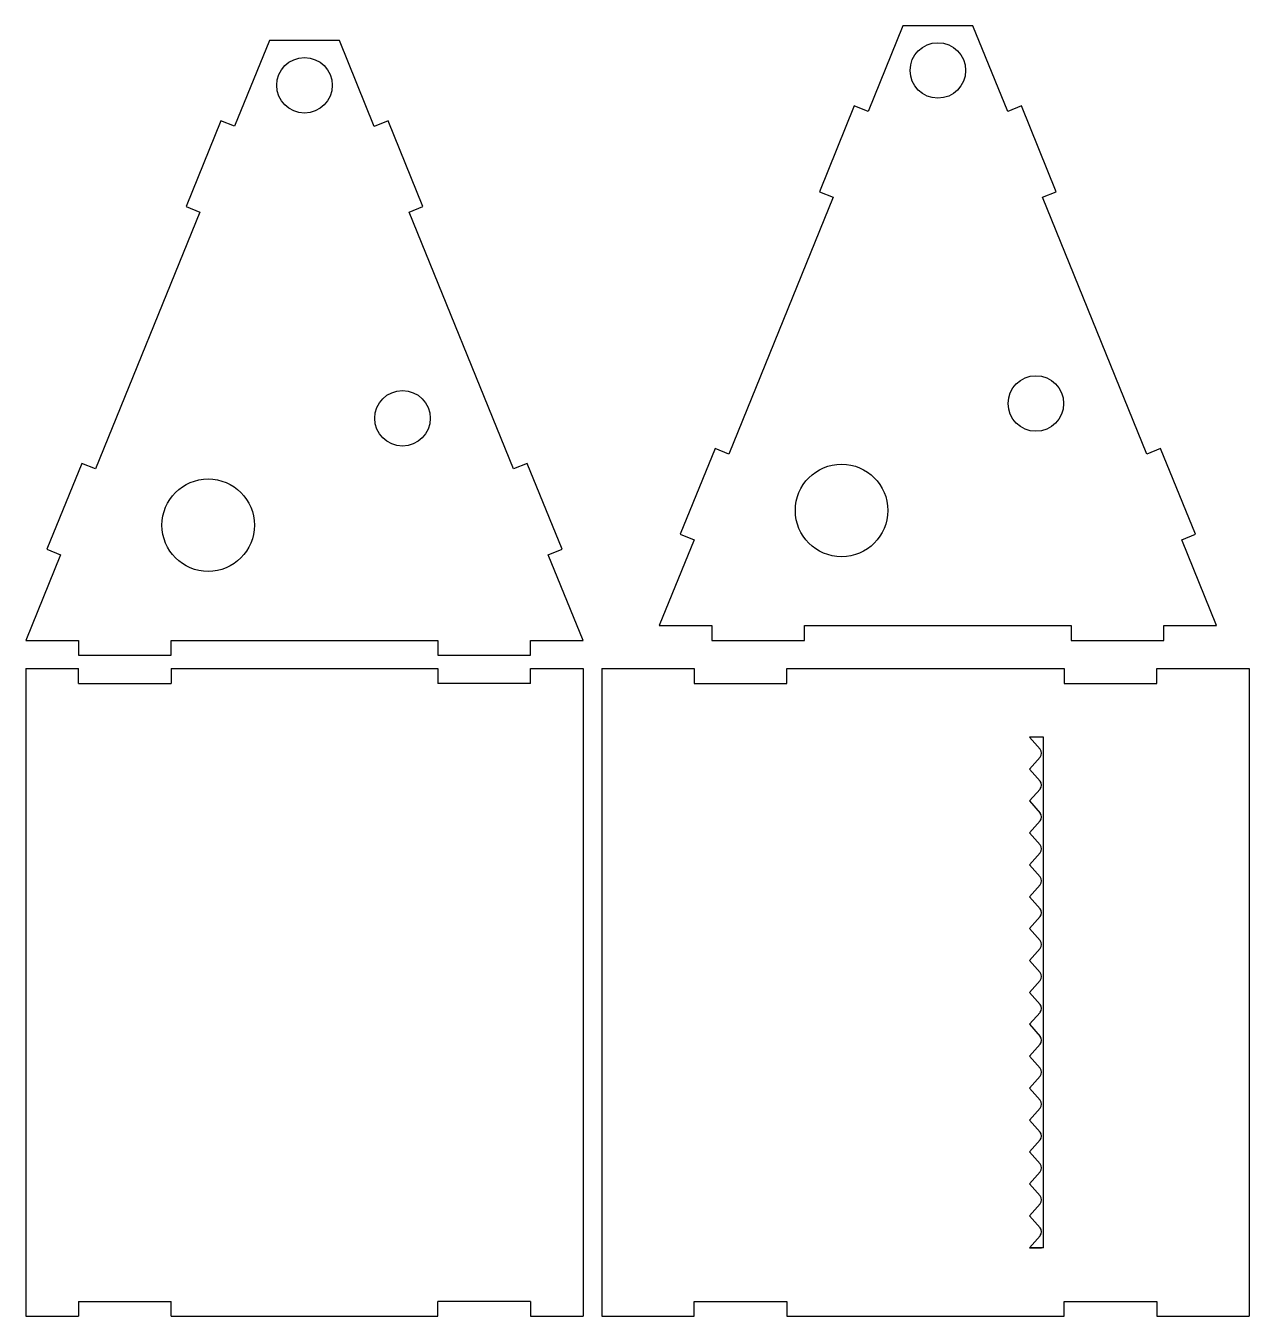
# Model space of a CAD drawing. Header units: millimetres. Extents: x 1056 to 2486, y 2069 to 3438.
# Drawn here: x 2155.8 to 2486.3, y 2069.4 to 2418.1 of the extents above.
import ezdxf

# ---------------------------------------------------------------- set-up
doc = ezdxf.new("R2010")
doc.units = ezdxf.units.MM

msp = doc.modelspace()

# ---------------------------------------------------------------- linework, layer by layer
for p, q in [((2421.08, 2394.89), (2421.08, 2394.89)), ((2249.93, 2390.89), (2249.93, 2390.89)), ((2155.77, 2244.37), (2155.77, 2069.37)), ((2155.77, 2244.37), (2170.01, 2244.37)), ((2170.01, 2240.37), (2170.01, 2244.37)), ((2195.01, 2244.37), (2195.01, 2240.37)), ((2195.01, 2244.37), (2267.13, 2244.37)), ((2267.13, 2244.37), (2267.13, 2240.37)), ((2292.13, 2240.37), (2292.13, 2244.37)), ((2292.13, 2244.37), (2306.36, 2244.37)), ((2306.36, 2244.37), (2306.36, 2069.37)), ((2311.4, 2244.37), (2336.4, 2244.37)), ((2311.4, 2244.37), (2311.4, 2069.37)), ((2311.4, 2244.37), (2311.4, 2156.87)), ((2336.4, 2244.37), (2336.4, 2240.37)), ((2361.4, 2240.37), (2361.4, 2244.37)), ((2361.4, 2244.37), (2436.33, 2244.37)), ((2436.33, 2244.37), (2436.33, 2240.37)), ((2461.33, 2240.37), (2461.33, 2244.37)), ((2461.33, 2244.37), (2486.33, 2244.37)), ((2486.33, 2244.37), (2486.33, 2069.37)), ((2170.01, 2240.37), (2195.01, 2240.37)), ((2292.13, 2240.37), (2267.13, 2240.37)), ((2336.4, 2240.37), (2361.4, 2240.37)), ((2436.33, 2240.37), (2461.33, 2240.37)), ((2430.74, 2225.83), (2426.97, 2225.83)), ((2426.97, 2225.83), (2429.81, 2222.58)), ((2430.74, 2087.89), (2430.74, 2225.83)), ((2426.97, 2217.21), (2429.81, 2220.45)), ((2426.97, 2217.21), (2429.81, 2213.96)), ((2426.97, 2208.59), (2429.81, 2211.83)), ((2426.97, 2208.59), (2429.81, 2205.34)), ((2426.97, 2199.96), (2429.81, 2203.21)), ((2426.97, 2199.96), (2429.81, 2196.72)), ((2426.97, 2191.34), (2429.81, 2194.59)), ((2426.97, 2191.34), (2429.81, 2188.1)), ((2426.97, 2182.72), (2429.81, 2185.97)), ((2426.97, 2182.72), (2429.81, 2179.48)), ((2426.97, 2174.1), (2429.81, 2177.34)), ((2426.97, 2174.1), (2429.81, 2170.86)), ((2426.97, 2165.48), (2429.81, 2168.72)), ((2426.97, 2165.48), (2429.81, 2162.24)), ((2426.97, 2156.86), (2429.81, 2160.1)), ((2426.97, 2156.86), (2429.81, 2153.61)), ((2426.97, 2148.24), (2429.81, 2151.48)), ((2426.97, 2148.24), (2429.81, 2144.99)), ((2426.97, 2139.62), (2429.81, 2142.86)), ((2426.97, 2139.62), (2429.81, 2136.37)), ((2426.97, 2130.99), (2429.81, 2134.24)), ((2426.97, 2130.99), (2429.81, 2127.75)), ((2426.97, 2122.37), (2429.81, 2125.62)), ((2426.97, 2122.37), (2429.81, 2119.13)), ((2426.97, 2113.75), (2429.81, 2117)), ((2426.97, 2113.75), (2429.81, 2110.51)), ((2426.97, 2105.13), (2429.81, 2108.37)), ((2426.97, 2105.13), (2429.81, 2101.89)), ((2426.97, 2096.51), (2429.81, 2099.75)), ((2426.97, 2096.51), (2429.81, 2093.27)), ((2426.97, 2087.89), (2429.81, 2091.13)), ((2426.97, 2087.89), (2426.97, 2087.89)), ((2430.74, 2087.89), (2426.97, 2087.89)), ((2426.97, 2087.89), (2430.18, 2087.89)), ((2170.01, 2073.37), (2195.01, 2073.37)), ((2170.01, 2073.37), (2170.01, 2069.37)), ((2195.01, 2069.37), (2195.01, 2073.37)), ((2292.13, 2073.37), (2267.13, 2073.37)), ((2267.13, 2069.37), (2267.13, 2073.37)), ((2292.13, 2073.37), (2292.13, 2069.37)), ((2336.4, 2069.37), (2336.4, 2073.37)), ((2336.4, 2073.37), (2361.4, 2073.37)), ((2361.4, 2073.37), (2361.4, 2069.37)), ((2436.33, 2069.37), (2436.33, 2073.37)), ((2436.33, 2073.37), (2461.33, 2073.37)), ((2461.33, 2073.37), (2461.33, 2069.37)), ((2155.77, 2069.37), (2170.01, 2069.37)), ((2195.01, 2069.37), (2267.13, 2069.37)), ((2292.13, 2069.37), (2306.36, 2069.37)), ((2311.4, 2069.37), (2336.4, 2069.37)), ((2361.4, 2069.37), (2436.33, 2069.37)), ((2461.33, 2069.37), (2486.33, 2069.37))]:
    msp.add_line(p, q)
for points in [[(2477.5, 2255.99), (2468.09, 2279.15), (2471.8, 2280.65), (2462.39, 2303.81), (2458.69, 2302.31), (2430.49, 2371.73), (2434.2, 2373.23), (2424.79, 2396.39), (2421.08, 2394.89), (2411.67, 2418.06), (2392.75, 2418.06), (2383.34, 2394.9), (2379.63, 2396.4), (2370.22, 2373.23), (2373.93, 2371.73), (2345.73, 2302.32), (2342.02, 2303.82), (2332.61, 2280.65), (2336.32, 2279.15), (2326.91, 2255.99), (2341.15, 2255.99), (2341.15, 2251.99), (2366.15, 2251.99), (2366.15, 2255.99), (2438.27, 2255.99), (2438.27, 2251.99), (2463.27, 2251.99), (2463.27, 2255.99), (2477.5, 2255.99), (2468.09, 2279.15)], [(2306.36, 2251.99), (2296.95, 2275.15), (2300.66, 2276.65), (2291.25, 2299.81), (2287.54, 2298.31), (2259.34, 2367.73), (2263.05, 2369.23), (2253.64, 2392.39), (2249.93, 2390.89), (2240.53, 2414.06), (2221.6, 2414.06), (2212.19, 2390.9), (2208.48, 2392.4), (2199.08, 2369.23), (2202.78, 2367.73), (2174.59, 2298.32), (2170.88, 2299.82), (2161.47, 2276.65), (2165.18, 2275.15), (2155.77, 2251.99), (2170.01, 2251.99), (2170.01, 2247.99), (2195.01, 2247.99), (2195.01, 2251.99), (2267.13, 2251.99), (2267.13, 2247.99), (2292.13, 2247.99), (2292.13, 2251.99), (2306.36, 2251.99), (2296.95, 2275.15)]]:
    msp.add_lwpolyline(points)
for centre, radius in [((2402.21, 2405.99), 7.5), ((2231.07, 2401.99), 7.5), ((2428.69, 2316), 7.5), ((2257.55, 2312), 7.5), ((2376.2, 2287.11), 12.5), ((2205.06, 2283.11), 12.5)]:
    msp.add_circle(centre, radius)
for centre in [(2428.59, 2221.52), (2428.59, 2212.9), (2428.59, 2204.27), (2428.59, 2195.65), (2428.59, 2187.03), (2428.59, 2178.41), (2428.59, 2169.79), (2428.59, 2161.17), (2428.59, 2152.55), (2428.59, 2143.93), (2428.59, 2135.3), (2428.59, 2126.68), (2428.59, 2118.06), (2428.59, 2109.44), (2428.59, 2100.82), (2428.59, 2092.2)]:
    msp.add_arc(centre, 1.62, 318.8406, 41.1594)

doc.saveas('drawing.dxf')
